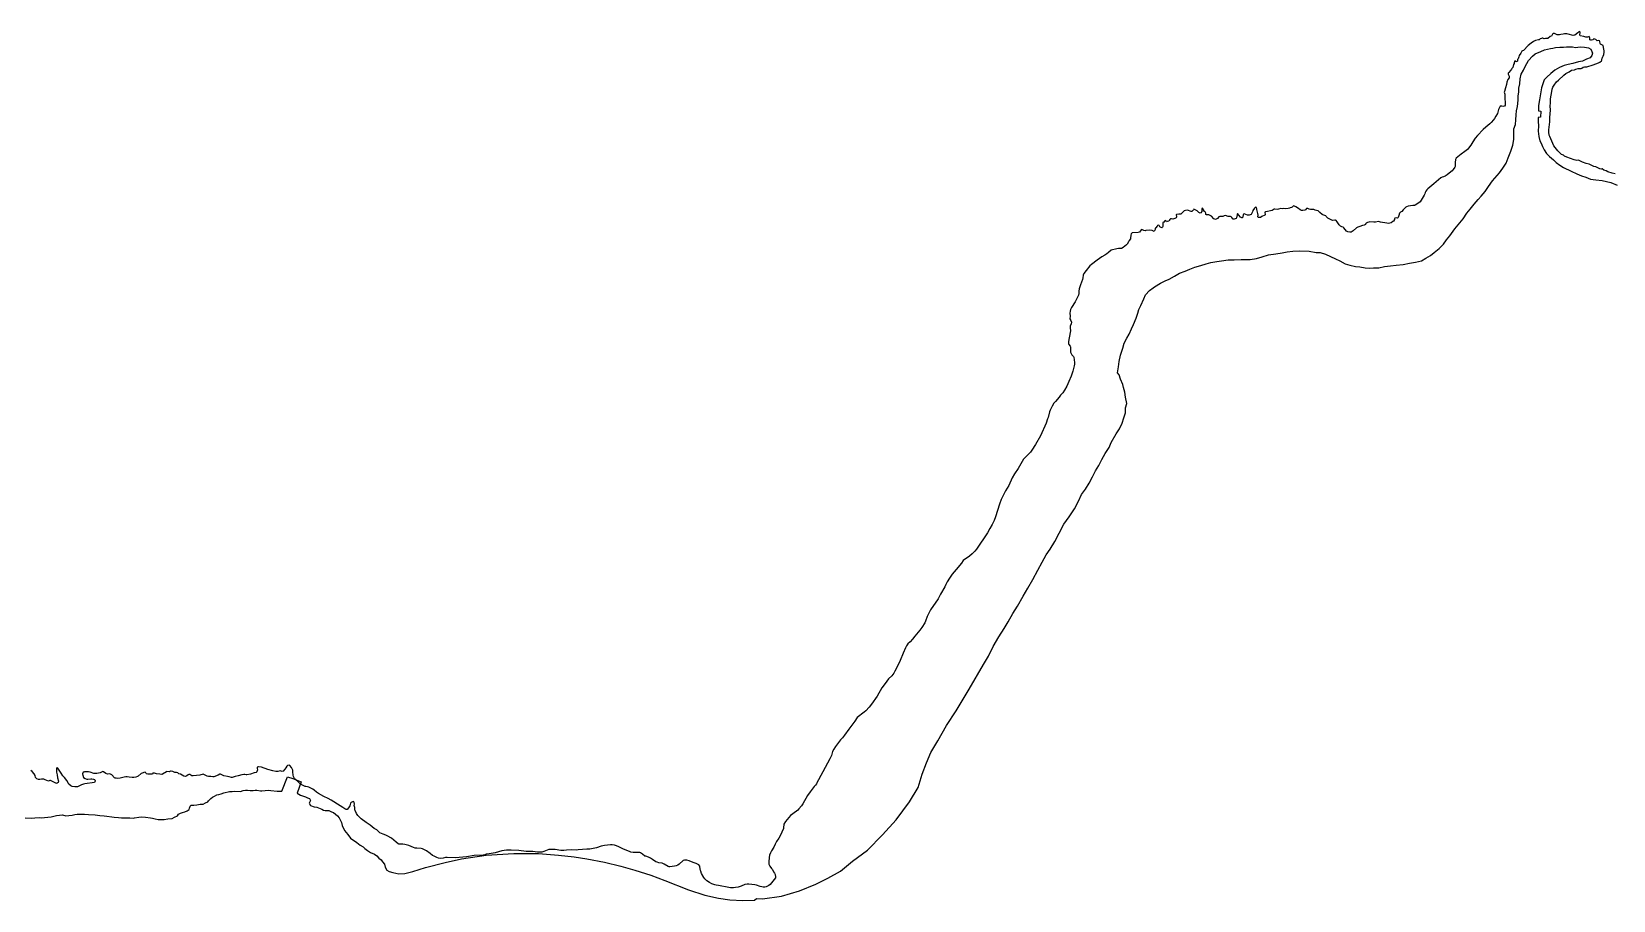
# Model space of a CAD drawing. Extents: x 0 to 800, y 146 to 730.
# Drawn here: x 339.79 to 388.38, y 523.55 to 550.24 of the extents above; entities that cross this region are included whole.
import ezdxf

# ---------------------------------------------------------------- set-up
doc = ezdxf.new("R2010")
doc.units = 0
doc.layers.get('0').update_dxf_attribs({"linetype": 'CONTINUOUS'})

msp = doc.modelspace()

# ---------------------------------------------------------------- linework, layer by layer
at = {"color": 3}
msp.add_lwpolyline([(388.4375, 545.871875), (388.34375, 545.890625), (388.215625, 545.9375), (388.15625, 545.965625), (388.0875, 545.9875), (388.034375, 546.025), (388.0125, 546.021875), (387.965625, 546.03125), (387.925, 546.05), (387.90625, 546.0625), (387.846875, 546.090625), (387.778125, 546.103125), (387.634375, 546.16875), (387.540625, 546.196875), (387.434375, 546.234375), (387.309375, 546.290625), (387.2625, 546.2875), (387.171875, 546.30625), (386.946875, 546.3875), (386.884375, 546.41875), (386.84375, 546.44375), (386.7875, 546.471875), (386.70625, 546.546875), (386.675, 546.578125), (386.553125, 546.7375), (386.425, 547.021875), (386.4125, 547.065625), (386.39375, 547.153125), (386.39375, 547.221875), (386.428125, 547.475), (386.425, 547.584375), (386.428125, 547.628125), (386.440625, 547.696875), (386.45, 547.846875), (386.44375, 547.94375), (386.45, 548.0625), (386.45, 548.178125), (386.49375, 548.403125), (386.5, 548.471875), (386.525, 548.5375), (386.559375, 548.6), (386.6375, 548.696875), (386.690625, 548.753125), (386.859375, 548.909375), (386.915625, 548.953125), (387.021875, 549.00625), (387.096875, 549.05625), (387.1875, 549.075), (387.228125, 549.090625), (387.296875, 549.109375), (387.390625, 549.115625), (387.415625, 549.11875), (387.453125, 549.146875), (387.496875, 549.1625), (387.565625, 549.1625), (387.759375, 549.221875), (387.925, 549.284375), (387.965625, 549.303125), (388.01875, 549.34375), (388.028125, 549.365625), (388.0375, 549.434375), (388.04375, 549.453125), (388.071875, 549.49375), (388.090625, 549.540625), (388.096875, 549.609375), (388.096875, 549.65625), (388.090625, 549.70625), (388.0625, 549.815625), (388.046875, 549.83125), (388.025, 549.834375), (387.984375, 549.85625), (387.971875, 549.875), (387.9625, 549.94375), (387.95, 549.9625), (387.93125, 549.971875), (387.8875, 549.95625), (387.86875, 549.96875), (387.846875, 550.00625), (387.784375, 550.025), (387.753125, 549.990625), (387.70625, 549.98125), (387.684375, 549.978125), (387.6625, 549.9875), (387.653125, 550.00625), (387.659375, 550.05), (387.640625, 550.090625), (387.615625, 550.084375), (387.6, 550.071875), (387.575, 550.06875), (387.53125, 550.075), (387.46875, 550.096875), (387.35625, 550.115625), (387.346875, 550.134375), (387.346875, 550.15625), (387.35625, 550.2), (387.35625, 550.225), (387.34375, 550.24375), (387.321875, 550.234375), (387.29375, 550.203125), (387.19375, 550.13125), (387.15, 550.128125), (386.99375, 550.16875), (386.946875, 550.171875), (386.88125, 550.171875), (386.834375, 550.1625), (386.76875, 550.159375), (386.721875, 550.14375), (386.675, 550.14375), (386.65625, 550.146875), (386.59375, 550.178125), (386.571875, 550.184375), (386.528125, 550.18125), (386.5125, 550.16875), (386.49375, 550.128125), (386.478125, 550.109375), (386.4375, 550.090625), (386.365625, 550.0375), (386.296875, 550.034375), (386.25625, 550.021875), (386.21875, 550.04375), (386.196875, 550.040625), (386.175, 550.03125), (386.13125, 550.021875), (386.096875, 549.99375), (386.078125, 549.9875), (385.9875, 549.975), (385.925, 549.940625), (385.85625, 549.884375), (385.759375, 549.821875), (385.625, 549.66875), (385.584375, 549.653125), (385.56875, 549.640625), (385.5375, 549.58125), (385.484375, 549.509375), (385.475, 549.465625), (385.453125, 549.403125), (385.4375, 549.384375), (385.434375, 549.340625), (385.415625, 549.325), (385.396875, 549.31875), (385.359375, 549.346875), (385.340625, 549.33125), (385.33125, 549.2875), (385.3375, 549.26875), (385.3125, 549.23125), (385.2875, 549.14375), (385.259375, 549.109375), (385.253125, 549.090625), (385.225, 549.05), (385.165625, 548.984375), (385.153125, 548.9625), (385.15, 548.940625), (385.171875, 548.896875), (385.178125, 548.875), (385.175, 548.828125), (385.134375, 548.775), (385.103125, 548.6875), (385.09375, 548.61875), (385.071875, 548.5125), (385.034375, 548.40625), (385.03125, 548.384375), (385.04375, 548.31875), (385.046875, 548.228125), (385.04375, 548.159375), (385.05625, 548.09375), (385.053125, 547.9875), (385.034375, 547.95), (384.99375, 547.940625), (384.95, 547.953125), (384.90625, 547.95), (384.89375, 547.93125), (384.85625, 547.853125), (384.81875, 547.725), (384.76875, 547.65), (384.725, 547.571875), (384.7, 547.5375), (384.628125, 547.453125), (384.584375, 547.40625), (384.459375, 547.3125), (384.378125, 547.2375), (384.209375, 547.053125), (384.1375, 546.96875), (384.0625, 546.859375), (384.00625, 546.759375), (383.934375, 546.6625), (383.896875, 546.61875), (383.821875, 546.55625), (383.70625, 546.478125), (383.6, 546.396875), (383.55, 546.353125), (383.528125, 546.315625), (383.521875, 546.225), (383.525, 546.153125), (383.51875, 546.103125), (383.509375, 546.08125), (383.459375, 546.00625), (383.428125, 545.971875), (383.340625, 545.89375), (383.278125, 545.840625), (383.215625, 545.8), (383.165625, 545.7875), (383.11875, 545.771875), (383.078125, 545.746875), (382.865625, 545.5625), (382.68125, 545.4125), (382.646875, 545.38125), (382.61875, 545.34375), (382.6, 545.30625), (382.590625, 545.2625), (382.571875, 545.221875), (382.44375, 545.01875), (382.409375, 544.98125), (382.290625, 544.915625), (382.26875, 544.90625), (382.21875, 544.896875), (382.146875, 544.89375), (382.075, 544.88125), (382.028125, 544.865625), (382.009375, 544.853125), (381.95625, 544.803125), (381.928125, 544.765625), (381.88125, 544.715625), (381.840625, 544.696875), (381.821875, 544.68125), (381.809375, 544.6625), (381.79375, 544.59375), (381.76875, 544.528125), (381.75, 544.5125), (381.709375, 544.521875), (381.66875, 544.509375), (381.653125, 544.49375), (381.653125, 544.471875), (381.625, 544.425), (381.609375, 544.409375), (381.553125, 544.36875), (381.475, 544.353125), (381.421875, 544.35625), (381.225, 544.390625), (381.1625, 544.4125), (381.06875, 544.39375), (381.01875, 544.390625), (380.884375, 544.403125), (380.865625, 544.390625), (380.825, 544.378125), (380.7875, 544.35625), (380.771875, 544.34375), (380.7625, 544.321875), (380.74375, 544.30625), (380.725, 544.296875), (380.678125, 544.2875), (380.596875, 544.253125), (380.528125, 544.240625), (380.4875, 544.21875), (380.3875, 544.125), (380.33125, 544.0875), (380.2875, 544.078125), (380.225, 544.090625), (380.1875, 544.1125), (380.1, 544.215625), (380.08125, 544.23125), (380.0375, 544.246875), (379.99375, 544.26875), (379.9625, 544.303125), (379.89375, 544.403125), (379.865625, 544.4375), (379.84375, 544.45), (379.821875, 544.453125), (379.753125, 544.44375), (379.73125, 544.446875), (379.625, 544.503125), (379.60625, 544.515625), (379.5625, 544.565625), (379.54375, 544.58125), (379.45625, 544.6125), (379.43125, 544.621875), (379.365625, 544.690625), (379.309375, 544.734375), (379.265625, 544.74375), (379.225, 544.7625), (379.178125, 544.775), (379.08125, 544.78125), (379.0375, 544.79375), (379, 544.8125), (378.975, 544.8125), (378.95625, 544.80625), (378.925, 544.771875), (378.90625, 544.7625), (378.840625, 544.74375), (378.8, 544.746875), (378.759375, 544.76875), (378.70625, 544.8125), (378.63125, 544.859375), (378.56875, 544.8875), (378.546875, 544.88125), (378.5125, 544.85), (378.49375, 544.840625), (378.45, 544.834375), (378.43125, 544.821875), (378.3875, 544.80625), (378.321875, 544.803125), (378.253125, 544.80625), (378.20625, 544.796875), (378.1625, 544.80625), (378.09375, 544.784375), (378.053125, 544.78125), (377.984375, 544.79375), (377.959375, 544.79375), (377.896875, 544.753125), (377.846875, 544.734375), (377.759375, 544.7125), (377.69375, 544.709375), (377.678125, 544.69375), (377.6875, 544.61875), (377.675, 544.6), (377.584375, 544.565625), (377.540625, 544.534375), (377.51875, 544.528125), (377.471875, 544.53125), (377.459375, 544.553125), (377.465625, 544.609375), (377.4625, 544.65625), (377.43125, 544.778125), (377.43125, 544.8), (377.41875, 544.840625), (377.390625, 544.853125), (377.35625, 544.825), (377.30625, 544.75), (377.29375, 544.703125), (377.253125, 544.621875), (377.190625, 544.609375), (377.14375, 544.609375), (377.034375, 544.64375), (377.015625, 544.63125), (377.00625, 544.6125), (376.990625, 544.525), (376.96875, 544.521875), (376.946875, 544.528125), (376.93125, 544.540625), (376.871875, 544.60625), (376.85, 544.64375), (376.834375, 544.65625), (376.825, 544.6375), (376.821875, 544.6125), (376.803125, 544.51875), (376.790625, 544.5), (376.73125, 544.478125), (376.70625, 544.484375), (376.6875, 544.496875), (376.659375, 544.53125), (376.640625, 544.55), (376.61875, 544.559375), (376.55, 544.56875), (376.4625, 544.59375), (376.421875, 544.584375), (376.38125, 544.5625), (376.2875, 544.559375), (376.265625, 544.55625), (376.225, 544.503125), (376.178125, 544.48125), (376.15625, 544.475), (376.134375, 544.478125), (376.1125, 544.4875), (376.034375, 544.575), (375.971875, 544.609375), (375.95, 544.61875), (375.884375, 544.615625), (375.8625, 544.621875), (375.859375, 544.665625), (375.853125, 544.690625), (375.840625, 544.709375), (375.821875, 544.721875), (375.7625, 544.821875), (375.740625, 544.8125), (375.7375, 544.740625), (375.734375, 544.715625), (375.70625, 544.678125), (375.6875, 544.66875), (375.64375, 544.6875), (375.628125, 544.703125), (375.6, 544.7375), (375.51875, 544.78125), (375.496875, 544.784375), (375.478125, 544.771875), (375.45, 544.7375), (375.434375, 544.721875), (375.4125, 544.71875), (375.3, 544.75625), (375.234375, 544.75), (375.19375, 544.734375), (375.15, 544.684375), (375.096875, 544.640625), (375.078125, 544.63125), (375.034375, 544.63125), (374.965625, 544.621875), (374.946875, 544.6125), (374.965625, 544.565625), (374.965625, 544.540625), (374.95, 544.521875), (374.9125, 544.5), (374.846875, 544.478125), (374.80625, 544.490625), (374.78125, 544.4875), (374.759375, 544.475), (374.7375, 544.4375), (374.721875, 544.421875), (374.675, 544.40625), (374.65625, 544.403125), (374.628125, 544.4375), (374.60625, 544.43125), (374.5875, 544.41875), (374.559375, 544.384375), (374.5375, 544.378125), (374.54375, 544.259375), (374.53125, 544.234375), (374.5125, 544.21875), (374.490625, 544.221875), (374.453125, 544.25), (374.425, 544.290625), (374.403125, 544.296875), (374.38125, 544.290625), (374.371875, 544.26875), (374.325, 544.21875), (374.309375, 544.209375), (374.303125, 544.1625), (374.275, 544.1), (374.253125, 544.109375), (374.215625, 544.1375), (374.128125, 544.146875), (374.015625, 544.1375), (373.996875, 544.125), (373.95625, 544.13125), (373.896875, 544.1625), (373.878125, 544.15625), (373.828125, 544.08125), (373.784375, 544.071875), (373.603125, 544.065625), (373.571875, 544.034375), (373.553125, 543.990625), (373.55, 543.9), (373.54375, 543.878125), (373.50625, 543.825), (373.4875, 543.784375), (373.44375, 543.709375), (373.428125, 543.690625), (373.378125, 543.65), (373.31875, 543.609375), (373.271875, 543.584375), (373.246875, 543.578125), (373.175, 543.578125), (373.13125, 543.575), (372.95, 543.525), (372.871875, 543.4625), (372.825, 543.41875), (372.75625, 543.371875), (372.6625, 543.321875), (372.525, 543.225), (372.353125, 543.09375), (372.3, 543.04375), (372.184375, 542.903125), (372.115625, 542.8125), (372.090625, 542.765625), (372.08125, 542.675), (372.071875, 542.628125), (372.0125, 542.46875), (371.971875, 542.34375), (371.9625, 542.271875), (371.9625, 542.196875), (371.95, 542.146875), (371.8875, 542.025), (371.85, 541.940625), (371.7375, 541.765625), (371.703125, 541.70625), (371.690625, 541.659375), (371.684375, 541.59375), (371.690625, 541.5), (371.6875, 541.425), (371.71875, 541.365625), (371.73125, 541.315625), (371.721875, 541.26875), (371.696875, 541.196875), (371.69375, 541.140625), (371.7, 541.046875), (371.659375, 540.8375), (371.64375, 540.721875), (371.64375, 540.653125), (371.653125, 540.634375), (371.696875, 540.58125), (371.703125, 540.55625), (371.7, 540.4625), (371.709375, 540.39375), (371.746875, 540.315625), (371.79375, 540.259375), (371.803125, 540.2375), (371.828125, 540.078125), (371.83125, 540.025), (371.81875, 539.971875), (371.778125, 539.815625), (371.725, 539.6625), (371.65625, 539.490625), (371.5875, 539.346875), (371.521875, 539.225), (371.46875, 539.146875), (371.4, 539.071875), (371.353125, 539.009375), (371.240625, 538.884375), (371.196875, 538.828125), (371.140625, 538.740625), (371.075, 538.609375), (371.05625, 538.565625), (371.015625, 538.390625), (371.003125, 538.346875), (370.953125, 538.215625), (370.778125, 537.828125), (370.63125, 537.55625), (370.521875, 537.384375), (370.475, 537.321875), (370.396875, 537.2375), (370.265625, 537.109375), (370.09375, 536.821875), (369.984375, 536.653125), (369.915625, 536.534375), (369.80625, 536.3), (369.70625, 536.13125), (369.634375, 535.99375), (369.575, 535.865625), (369.51875, 535.728125), (369.396875, 535.3375), (369.35625, 535.221875), (369.303125, 535.103125), (369.221875, 534.98125), (369.153125, 534.85), (368.815625, 534.340625), (368.765625, 534.284375), (368.6875, 534.2), (368.60625, 534.128125), (368.409375, 533.990625), (368.353125, 533.909375), (368.1875, 533.715625), (368.071875, 533.575), (367.9875, 533.45625), (367.915625, 533.3375), (367.871875, 533.25625), (367.84375, 533.184375), (367.7125, 532.959375), (367.6375, 532.821875), (367.40625, 532.475), (367.30625, 532.278125), (367.25, 532.128125), (367.225, 532.078125), (367.134375, 531.934375), (367.08125, 531.85625), (366.921875, 531.66875), (366.85, 531.575), (366.775, 531.496875), (366.703125, 531.43125), (366.6625, 531.378125), (366.63125, 531.3125), (366.56875, 531.146875), (366.475, 530.921875), (366.353125, 530.665625), (366.3125, 530.590625), (366.278125, 530.534375), (366.215625, 530.45625), (366.11875, 530.359375), (366.009375, 530.21875), (365.909375, 530.078125), (365.7625, 529.83125), (365.590625, 529.578125), (365.515625, 529.484375), (365.421875, 529.38125), (365.365625, 529.33125), (365.15625, 529.171875), (365.08125, 529.0625), (364.890625, 528.8125), (364.7625, 528.63125), (364.703125, 528.55), (364.6375, 528.48125), (364.484375, 528.278125), (364.43125, 528.19375), (364.396875, 528.125), (364.359375, 528.00625), (364.315625, 527.90625), (364.2375, 527.771875), (364.171875, 527.63125), (363.959375, 527.253125), (363.921875, 527.1875), (363.90625, 527.134375), (363.875, 527.0875), (363.834375, 527.046875), (363.70625, 526.890625), (363.628125, 526.771875), (363.48125, 526.521875), (363.440625, 526.4625), (363.3625, 526.3625), (363.328125, 526.325), (363.171875, 526.215625), (363.10625, 526.15625), (362.946875, 525.975), (362.89375, 525.896875), (362.8875, 525.784375), (362.884375, 525.759375), (362.78125, 525.53125), (362.74375, 525.4625), (362.678125, 525.3625), (362.628125, 525.278125), (362.5875, 525.190625), (362.51875, 525.075), (362.490625, 525.0125), (362.4625, 524.9375), (362.45, 524.86875), (362.4375, 524.734375), (362.440625, 524.665625), (362.44375, 524.64375), (362.465625, 524.6), (362.515625, 524.534375), (362.546875, 524.5), (362.578125, 524.434375), (362.609375, 524.390625), (362.63125, 524.34375), (362.646875, 524.271875), (362.64375, 524.25), (362.521875, 524.096875), (362.475, 524.040625), (362.440625, 524.0125), (362.4, 523.9875), (362.35625, 523.971875), (362.3125, 523.9625), (362.26875, 523.9625), (362.21875, 523.965625), (362.171875, 523.978125), (362.0625, 524.021875), (362.009375, 524.034375), (361.821875, 524.053125), (361.775, 524.053125), (361.703125, 524.040625), (361.584375, 523.990625), (361.5, 523.9625), (361.4125, 523.946875), (361.353125, 523.940625), (361.2625, 523.940625), (361.20625, 523.946875), (360.896875, 524.0125), (360.825, 524.021875), (360.78125, 524.03125), (360.684375, 524.065625), (360.615625, 524.103125), (360.5375, 524.15), (360.5, 524.18125), (360.46875, 524.215625), (360.440625, 524.25625), (360.371875, 524.378125), (360.346875, 524.45), (360.34375, 524.471875), (360.321875, 524.584375), (360.315625, 524.60625), (360.290625, 524.64375), (360.271875, 524.659375), (360.209375, 524.6875), (360.115625, 524.71875), (359.9875, 524.771875), (359.915625, 524.790625), (359.85, 524.790625), (359.80625, 524.775), (359.684375, 524.6625), (359.640625, 524.634375), (359.59375, 524.615625), (359.54375, 524.603125), (359.39375, 524.5875), (359.371875, 524.5875), (359.35, 524.59375), (359.21875, 524.66875), (359.159375, 524.69375), (359.059375, 524.709375), (359.0125, 524.721875), (358.96875, 524.740625), (358.86875, 524.8125), (358.80625, 524.85), (358.7375, 524.88125), (358.65625, 524.90625), (358.63125, 524.915625), (358.559375, 524.975), (358.5, 525.015625), (358.478125, 525.021875), (358.36875, 525.01875), (358.265625, 525.025), (358.203125, 525.0375), (358.153125, 525.053125), (357.971875, 525.125), (357.83125, 525.2), (357.75625, 525.23125), (357.7, 525.246875), (357.625, 525.25625), (357.571875, 525.25625), (357.39375, 525.2375), (357.290625, 525.215625), (357.140625, 525.16875), (357.04375, 525.146875), (356.9375, 525.13125), (356.85, 525.121875), (356.584375, 525.109375), (356.515625, 525.1), (356.371875, 525.109375), (356.225, 525.090625), (356.1375, 525.084375), (356.05, 525.084375), (355.878125, 525.11875), (355.7, 525.11875), (355.675, 525.115625), (355.528125, 525.05625), (355.4625, 525.0375), (355.409375, 525.034375), (355.328125, 525.034375), (355.184375, 525.05), (355.096875, 525.05), (354.98125, 525.059375), (354.7625, 525.0875), (354.525, 525.09375), (354.378125, 525.09375), (354.30625, 525.0875), (354.234375, 525.078125), (354.034375, 525.015625), (353.85, 524.984375), (353.759375, 524.975), (353.709375, 524.95625), (353.6625, 524.946875), (353.390625, 524.928125), (353.146875, 524.890625), (352.815625, 524.8625), (352.55625, 524.86875), (352.50625, 524.865625), (352.43125, 524.85), (352.3625, 524.84375), (352.29375, 524.853125), (352.24375, 524.86875), (352.153125, 524.90625), (352.109375, 524.93125), (352.034375, 524.99375), (351.925, 525.071875), (351.803125, 525.134375), (351.759375, 525.146875), (351.628125, 525.153125), (351.575, 525.159375), (351.521875, 525.175), (351.38125, 525.234375), (351.253125, 525.271875), (351.2, 525.28125), (351.121875, 525.275), (351.075, 525.28125), (351.053125, 525.290625), (350.9875, 525.340625), (350.84375, 525.46875), (350.71875, 525.540625), (350.675, 525.559375), (350.5875, 525.584375), (350.4875, 525.63125), (350.465625, 525.646875), (350.41875, 525.7), (350.4, 525.715625), (350.315625, 525.765625), (350.190625, 525.8625), (350.06875, 525.940625), (349.915625, 526.05625), (349.85, 526.115625), (349.8125, 526.1625), (349.771875, 526.225), (349.73125, 526.309375), (349.721875, 526.33125), (349.715625, 526.403125), (349.7, 526.465625), (349.70625, 526.5125), (349.703125, 526.559375), (349.6875, 526.578125), (349.665625, 526.5875), (349.64375, 526.584375), (349.603125, 526.5625), (349.590625, 526.540625), (349.5625, 526.45625), (349.525, 526.39375), (349.48125, 526.34375), (349.45625, 526.346875), (349.4125, 526.36875), (349.35625, 526.40625), (349.265625, 526.45625), (348.996875, 526.63125), (348.896875, 526.6875), (348.771875, 526.746875), (348.603125, 526.8375), (348.54375, 526.875), (348.471875, 526.9375), (348.434375, 526.965625), (348.35, 527.009375), (348.30625, 527.028125), (348.2625, 527.040625), (348.215625, 527.05), (348.19375, 527.05625), (348.06875, 527.115625), (348.028125, 527.14375), (347.984375, 527.190625), (347.896875, 527.265625), (347.865625, 527.296875), (347.8375, 527.359375), (347.825, 527.403125), (347.81875, 527.503125), (347.8125, 527.55), (347.796875, 527.596875), (347.771875, 527.6375), (347.721875, 527.69375), (347.7, 527.703125), (347.653125, 527.696875), (347.634375, 527.68125), (347.6, 527.621875), (347.575, 527.584375), (347.515625, 527.51875), (347.490625, 527.515625), (347.425, 527.534375), (347.359375, 527.515625), (347.290625, 527.509375), (347.203125, 527.5375), (347.046875, 527.571875), (346.853125, 527.64375), (346.759375, 527.659375), (346.740625, 527.653125), (346.725, 527.634375), (346.721875, 527.609375), (346.73125, 527.565625), (346.70625, 527.5), (346.690625, 527.484375), (346.625, 527.471875), (346.5125, 527.43125), (346.403125, 527.409375), (346.38125, 527.409375), (346.3375, 527.425), (346.315625, 527.425), (346.25, 527.4125), (346.134375, 527.378125), (346.040625, 527.3625), (345.953125, 527.33125), (345.93125, 527.328125), (345.85625, 527.34375), (345.8125, 527.3625), (345.7, 527.38125), (345.615625, 527.425), (345.596875, 527.43125), (345.575, 527.43125), (345.51875, 527.396875), (345.384375, 527.346875), (345.3625, 527.34375), (345.296875, 527.35625), (345.225, 527.359375), (345.18125, 527.36875), (345.11875, 527.4), (345.08125, 527.425), (345.059375, 527.43125), (344.95625, 527.396875), (344.753125, 527.378125), (344.73125, 527.375), (344.709375, 527.38125), (344.646875, 527.415625), (344.621875, 527.41875), (344.603125, 527.409375), (344.5625, 527.378125), (344.515625, 527.3625), (344.46875, 527.371875), (344.365625, 527.43125), (344.31875, 527.44375), (344.284375, 527.46875), (344.2375, 527.48125), (344.190625, 527.48125), (344.16875, 527.4875), (344.125, 527.509375), (344.08125, 527.51875), (344.05625, 527.521875), (344.01875, 527.50625), (343.95, 527.5125), (343.93125, 527.50625), (343.815625, 527.434375), (343.79375, 527.425), (343.728125, 527.428125), (343.63125, 527.440625), (343.565625, 527.4625), (343.54375, 527.4625), (343.51875, 527.45625), (343.50625, 527.434375), (343.484375, 527.428125), (343.365625, 527.43125), (343.325, 527.4375), (343.30625, 527.453125), (343.3, 527.471875), (343.284375, 527.4875), (343.240625, 527.48125), (343.215625, 527.475), (343.153125, 527.45), (343.06875, 527.36875), (343.04375, 527.35625), (342.996875, 527.340625), (342.93125, 527.328125), (342.884375, 527.325), (342.784375, 527.3375), (342.73125, 527.34375), (342.684375, 527.34375), (342.6375, 527.334375), (342.515625, 527.303125), (342.434375, 527.3), (342.384375, 527.303125), (342.359375, 527.309375), (342.3375, 527.321875), (342.25625, 527.409375), (342.215625, 527.434375), (342.19375, 527.4375), (342.11875, 527.43125), (342.075, 527.45), (341.996875, 527.50625), (341.975, 527.509375), (341.934375, 527.49375), (341.896875, 527.471875), (341.85, 527.45625), (341.8, 527.45), (341.725, 527.45), (341.703125, 527.453125), (341.590625, 527.49375), (341.540625, 527.5), (341.41875, 527.503125), (341.39375, 527.496875), (341.378125, 527.4875), (341.359375, 527.440625), (341.365625, 527.39375), (341.378125, 527.378125), (341.375, 527.35625), (341.38125, 527.33125), (341.440625, 527.29375), (341.4875, 527.278125), (341.51875, 527.271875), (341.6125, 527.290625), (341.64375, 527.290625), (341.696875, 527.28125), (341.71875, 527.26875), (341.73125, 527.253125), (341.740625, 527.228125), (341.7375, 527.2), (341.71875, 527.178125), (341.421875, 527.1375), (341.384375, 527.128125), (341.321875, 527.103125), (341.24375, 527.059375), (341.196875, 527.04375), (341.165625, 527.040625), (341.11875, 527.040625), (341.040625, 527.053125), (340.996875, 527.071875), (340.9375, 527.125), (340.921875, 527.14375), (340.871875, 527.234375), (340.8, 527.33125), (340.75, 527.384375), (340.703125, 527.465625), (340.59375, 527.61875), (340.578125, 527.634375), (340.559375, 527.60625), (340.55625, 527.49375), (340.58125, 527.4125), (340.590625, 527.31875), (340.615625, 527.215625), (340.603125, 527.171875), (340.58125, 527.153125), (340.559375, 527.146875), (340.5375, 527.15), (340.453125, 527.196875), (340.375, 527.234375), (340.353125, 527.2375), (340.309375, 527.215625), (340.209375, 527.259375), (340.1625, 527.271875), (340.1, 527.271875), (340.04375, 527.2625), (340, 527.265625), (339.953125, 527.284375), (339.93125, 527.303125), (339.915625, 527.325), (339.896875, 527.39375), (339.871875, 527.440625), (339.8125, 527.515625), (339.771875, 527.546875)], dxfattribs=at)
at = {"color": 1}
msp.add_lwpolyline([(339.59375, 526.090625), (339.79375, 526.075), (339.890625, 526.090625), (340.021875, 526.1), (340.08125, 526.09375), (340.290625, 526.109375), (340.390625, 526.11875), (340.478125, 526.1375), (340.55625, 526.15625), (340.653125, 526.16875), (340.7375, 526.178125), (340.84375, 526.15), (340.9375, 526.15625), (341.040625, 526.16875), (341.115625, 526.19375), (341.19375, 526.20625), (341.4125, 526.196875), (341.54375, 526.1875), (341.740625, 526.184375), (341.884375, 526.15625), (342.01875, 526.146875), (342.103125, 526.140625), (342.25625, 526.11875), (342.33125, 526.109375), (342.465625, 526.096875), (342.55, 526.090625), (342.68125, 526.090625), (342.8125, 526.0875), (342.921875, 526.08125), (342.953125, 526.090625), (343.0875, 526.109375), (343.178125, 526.115625), (343.29375, 526.1125), (343.44375, 526.090625), (343.503125, 526.08125), (343.584375, 526.0625), (343.675, 526.040625), (343.74375, 526.040625), (343.8625, 526.034375), (343.978125, 526.059375), (344.1125, 526.071875), (344.184375, 526.10625), (344.26875, 526.15), (344.3, 526.196875), (344.36875, 526.234375), (344.421875, 526.25), (344.5, 526.271875), (344.571875, 526.30625), (344.628125, 526.34375), (344.6375, 526.390625), (344.659375, 526.446875), (344.69375, 526.475), (344.771875, 526.478125), (344.86875, 526.4875), (344.971875, 526.50625), (345.065625, 526.5125), (345.1375, 526.55), (345.2, 526.58125), (345.221875, 526.609375), (345.253125, 526.646875), (345.3, 526.6875), (345.353125, 526.721875), (345.4125, 526.75), (345.484375, 526.790625), (345.540625, 526.80625), (345.6125, 526.825), (345.696875, 526.85625), (345.871875, 526.9), (345.95625, 526.9), (346.03125, 526.903125), (346.20625, 526.9), (346.29375, 526.928125), (346.365625, 526.9375), (346.41875, 526.9375), (346.503125, 526.93125), (346.596875, 526.928125), (346.6625, 526.9375), (346.709375, 526.9375), (346.821875, 526.921875), (346.865625, 526.921875), (346.965625, 526.928125), (347.08125, 526.9375), (347.14375, 526.928125), (347.334375, 526.909375), (347.434375, 526.903125), (347.48125, 526.903125), (347.653125, 527.34375), (347.8125, 527.296875), (348.075, 527.190625), (347.953125, 526.84375), (348.046875, 526.7875), (348.14375, 526.753125), (348.20625, 526.73125), (348.265625, 526.70625), (348.328125, 526.678125), (348.359375, 526.61875), (348.31875, 526.54375), (348.359375, 526.46875), (348.46875, 526.43125), (348.55, 526.41875), (348.609375, 526.39375), (348.70625, 526.353125), (348.759375, 526.328125), (348.809375, 526.309375), (348.91875, 526.309375), (349, 526.278125), (349.0625, 526.25), (349.128125, 526.203125), (349.190625, 526.15), (349.234375, 526.090625), (349.3125, 525.940625), (349.334375, 525.853125), (349.40625, 525.703125), (349.503125, 525.575), (349.590625, 525.465625), (349.778125, 525.328125), (349.8875, 525.25), (349.971875, 525.196875), (350.03125, 525.15), (350.10625, 525.0875), (350.196875, 525.025), (350.325, 524.975), (350.396875, 524.921875), (350.459375, 524.853125), (350.525, 524.8), (350.56875, 524.740625), (350.628125, 524.665625), (350.653125, 524.571875), (350.703125, 524.484375), (350.771875, 524.440625), (350.884375, 524.409375), (351.071875, 524.371875), (351.253125, 524.38125), (351.503125, 524.4375), (351.8875, 524.5625), (352.49375, 524.7125), (353, 524.825), (353.759375, 524.9375), (354.603125, 524.99375), (355.3625, 524.99375), (355.978125, 524.940625), (356.4625, 524.890625), (356.85, 524.828125), (357.390625, 524.721875), (357.89375, 524.6), (358.325, 524.484375), (358.815625, 524.325), (359.240625, 524.165625), (359.971875, 523.88125), (360.46875, 523.7125), (360.896875, 523.61875), (361.240625, 523.565625), (361.640625, 523.553125), (361.99375, 523.5625), (362.05625, 523.6125), (362.24375, 523.603125), (362.83125, 523.684375), (363.38125, 523.84375), (363.884375, 524.053125), (364.25, 524.23125), (364.64375, 524.446875), (365.00625, 524.753125), (365.471875, 525.090625), (365.925, 525.565625), (366.346875, 526.03125), (366.75625, 526.578125), (367.028125, 527.025), (367.146875, 527.428125), (367.278125, 527.78125), (367.4125, 528.096875), (367.63125, 528.45625), (367.9, 528.928125), (368.19375, 529.378125), (368.590625, 530.04375), (369.03125, 530.803125), (369.18125, 531.059375), (369.33125, 531.353125), (369.5, 531.653125), (369.665625, 531.90625), (369.790625, 532.109375), (369.9375, 532.3625), (370.075, 532.59375), (370.246875, 532.9), (370.390625, 533.14375), (370.55, 533.40625), (370.70625, 533.69375), (370.83125, 533.946875), (370.95625, 534.171875), (371.075, 534.34375), (371.221875, 534.578125), (371.35625, 534.83125), (371.503125, 535.10625), (371.665625, 535.334375), (371.825, 535.578125), (371.946875, 535.815625), (372.040625, 536.01875), (372.165625, 536.1875), (372.28125, 536.375), (372.378125, 536.565625), (372.471875, 536.753125), (372.575, 536.91875), (372.665625, 537.09375), (372.765625, 537.28125), (372.8875, 537.4625), (372.953125, 537.615625), (373.1125, 537.884375), (373.20625, 538.040625), (373.2875, 538.215625), (373.346875, 538.378125), (373.390625, 538.528125), (373.390625, 538.690625), (373.43125, 538.81875), (373.39375, 539.009375), (373.36875, 539.16875), (373.3375, 539.309375), (373.309375, 539.403125), (373.2375, 539.565625), (373.203125, 539.696875), (373.153125, 539.7625), (373.175, 539.940625), (373.196875, 540.10625), (373.2375, 540.3), (373.309375, 540.515625), (373.35625, 540.66875), (373.434375, 540.828125), (373.509375, 540.953125), (373.58125, 541.1125), (373.64375, 541.246875), (373.71875, 541.44375), (373.76875, 541.590625), (373.803125, 541.70625), (373.865625, 541.83125), (373.959375, 542.034375), (374.009375, 542.15625), (374.128125, 542.2875), (374.240625, 542.36875), (374.28125, 542.403125), (374.46875, 542.51875), (374.609375, 542.584375), (374.734375, 542.640625), (374.9, 542.734375), (375.053125, 542.81875), (375.225, 542.8875), (375.365625, 542.95), (375.525, 543.00625), (375.70625, 543.0625), (375.875, 543.1125), (376.015625, 543.15), (376.203125, 543.184375), (376.346875, 543.196875), (376.55, 543.23125), (376.73125, 543.23125), (376.95, 543.240625), (377.221875, 543.24375), (377.41875, 543.278125), (377.5875, 543.325), (377.784375, 543.384375), (378.009375, 543.421875), (378.20625, 543.45), (378.35625, 543.478125), (378.53125, 543.5), (378.740625, 543.509375), (379.040625, 543.496875), (379.25625, 543.4625), (379.378125, 543.453125), (379.534375, 543.403125), (379.6875, 543.3375), (379.840625, 543.259375), (379.975, 543.196875), (380.140625, 543.1125), (380.284375, 543.065625), (380.459375, 543.028125), (380.59375, 543.015625), (380.75625, 542.9875), (380.89375, 542.98125), (381.015625, 542.9875), (381.18125, 542.9875), (381.35, 543.028125), (381.5375, 543.053125), (381.7125, 543.065625), (381.928125, 543.090625), (382.11875, 543.128125), (382.3, 543.159375), (382.484375, 543.203125), (382.625, 543.2875), (382.759375, 543.365625), (382.875, 543.4625), (383.028125, 543.584375), (383.1625, 543.715625), (383.25625, 543.846875), (383.359375, 543.971875), (383.5125, 544.1875), (383.6625, 544.365625), (383.76875, 544.496875), (383.875, 544.665625), (383.98125, 544.7875), (384.1, 544.940625), (384.23125, 545.090625), (384.31875, 545.184375), (384.440625, 545.334375), (384.546875, 545.4875), (384.671875, 545.659375), (384.8125, 545.81875), (384.8875, 545.909375), (384.98125, 546.05), (385.0875, 546.20625), (385.153125, 546.3625), (385.228125, 546.571875), (385.290625, 546.753125), (385.325, 546.928125), (385.31875, 547.0625), (385.325, 547.259375), (385.371875, 547.390625), (385.3875, 547.534375), (385.396875, 547.684375), (385.4, 547.80625), (385.434375, 547.946875), (385.45625, 548.1375), (385.45625, 548.275), (385.475, 548.384375), (385.48125, 548.503125), (385.509375, 548.6375), (385.521875, 548.79375), (385.553125, 548.940625), (385.621875, 549.0625), (385.66875, 549.175), (385.721875, 549.26875), (385.76875, 549.359375), (385.9, 549.4875), (385.975, 549.559375), (386.15, 549.634375), (386.26875, 549.684375), (386.45, 549.721875), (386.51875, 549.7375), (386.60625, 549.759375), (386.73125, 549.76875), (386.846875, 549.76875), (386.9375, 549.775), (387.121875, 549.775), (387.21875, 549.759375), (387.35625, 549.775), (387.496875, 549.765625), (387.621875, 549.75), (387.684375, 549.7), (387.721875, 549.6375), (387.7375, 549.58125), (387.721875, 549.5125), (387.665625, 549.4375), (387.559375, 549.396875), (387.434375, 549.340625), (387.3125, 549.3125), (387.140625, 549.265625), (386.99375, 549.2375), (386.865625, 549.2), (386.728125, 549.1375), (386.584375, 549.0625), (386.45625, 548.959375), (386.3375, 548.846875), (386.259375, 548.759375), (386.21875, 548.64375), (386.16875, 548.5125), (386.1375, 548.3375), (386.109375, 548.146875), (386.08125, 547.978125), (386.078125, 547.809375), (386.15625, 547.796875), (386.1375, 547.61875), (386.075, 547.60625), (386.075, 547.4875), (386.078125, 547.346875), (386.065625, 547.1875), (386.090625, 547.025), (386.125, 546.884375), (386.1625, 546.81875), (386.203125, 546.71875), (386.25, 546.609375), (386.328125, 546.496875), (386.415625, 546.403125), (386.54375, 546.3), (386.61875, 546.225), (386.734375, 546.140625), (386.853125, 546.071875), (387.084375, 545.95625), (387.259375, 545.871875), (387.403125, 545.815625), (387.534375, 545.76875), (387.678125, 545.715625), (387.8375, 545.6875), (388.034375, 545.66875), (388.171875, 545.640625), (388.3, 545.609375), (388.5, 545.525)], dxfattribs=at)

doc.saveas('drawing.dxf')
